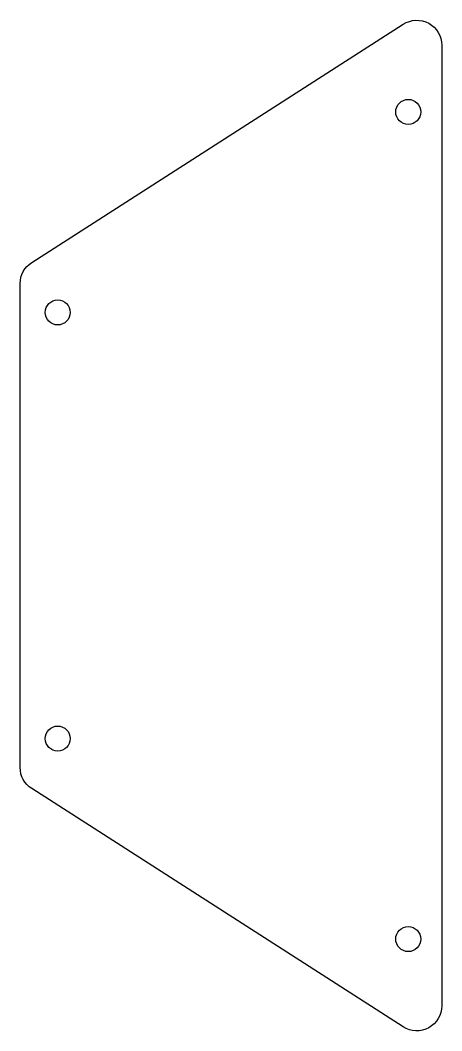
# Model space of a CAD drawing. Header units: millimetres. Extents: x 5 to 89, y -102 to 99.
import ezdxf

# ---------------------------------------------------------------- set-up
doc = ezdxf.new("R2010")
doc.units = ezdxf.units.MM
doc.header["$MEASUREMENT"] = 0

msp = doc.modelspace()

# ---------------------------------------------------------------- linework, layer by layer
msp.add_lwpolyline([(5.01, -49.66), (5.01, 46.87, -0.255647), (7.31, 51.08), (81.52, 98.61, -0.592804), (89.22, 94.4), (89.22, -97.19, -0.592804), (81.52, -101.4), (7.31, -53.87, -0.255647)], format="xyb", close=True)
for centre in [(82.51, 81.11), (12.51, 41.11), (12.51, -43.89), (82.51, -83.89)]:
    msp.add_circle(centre, 2.5)

doc.saveas('drawing.dxf')
